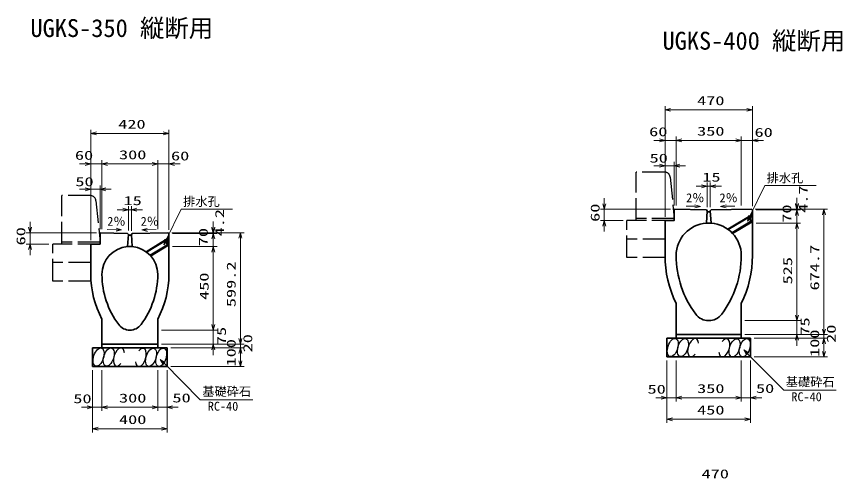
# Model space of a CAD drawing. Units: millimetres on the paper. Extents: x 15 to 1219, y 6 to 859.
# Drawn here: x 607.8 to 829.8, y 493.1 to 617.3 of the extents above; entities that cross this region are included whole.
import ezdxf
from ezdxf.enums import TextEntityAlignment as Align

# ---------------------------------------------------------------- set-up
doc = ezdxf.new("R2010")
doc.units = ezdxf.units.MM
doc.linetypes.add('DASHED', pattern=[7.5, 6, -1.5])
for name, color, linetype, lineweight in [('D-STR-DIM（寸法）', 7, 'Continuous', 13), ('D-STR-HTXT(基礎砕石-旗)', 7, 'Continuous', 13), ('D-STR-HTXT（WS-旗）', 7, 'Continuous', 13), ('D-STR-STRF(グリ)', 7, 'Continuous', 25), ('D-STR-STRF(歩車)', 7, 'DASHED', 25), ('D-STR（構造物WS）', 1, 'Continuous', 35), ('D-STR（構造物）', 1, 'Continuous', 35)]:
    doc.layers.add(name, color=color, linetype=linetype, lineweight=lineweight)
doc.layers.add('D-STR-TXT(文字)', color=7, linetype='Continuous')
doc.styles.add('ＭＳ ゴシック', font='')
doc.styles.get('ＭＳ ゴシック').set_extended_font_data('MS Gothic')

# ---------------------------------------------------------------- blocks, each defined once
blk = doc.blocks.new('_Open30')
at = {"color": 7, "linetype": 'Continuous', "lineweight": 13}
for p, q in [((-1, 0.2679), (0, 0)), ((0, 0), (-1, -0.2679)), ((0, 0), (-1, 0))]:
    blk.add_line(p, q, dxfattribs=at)

msp = doc.modelspace()

# ---------------------------------------------------------------- linework, layer by layer
at = {"layer": 'D-STR-DIM（寸法）'}
for p, q in [((782.137, 585.025), (782.137, 593.234)), ((805.637, 585.025), (805.637, 593.234)), ((783.637, 592.234), (804.137, 592.234)), ((627.761, 578.692), (627.761, 586.901)), ((648.761, 578.692), (648.761, 586.901)), ((629.261, 585.901), (647.261, 585.901)), ((780.637, 584.025), (779.137, 584.025)), ((782.137, 563.493), (782.137, 585.025)), ((782.137, 584.025), (785.137, 584.025)), ((785.137, 566.483), (785.137, 585.025)), ((785.137, 566.483), (785.137, 585.025)), ((786.637, 584.025), (788.137, 584.025)), ((786.637, 584.025), (801.137, 584.025)), ((801.137, 584.025), (799.637, 584.025)), ((802.637, 566.488), (802.637, 585.025)), ((802.637, 566.488), (802.637, 585.025)), ((802.637, 584.025), (805.637, 584.025)), ((805.637, 566.293), (805.637, 585.025)), ((807.137, 584.025), (808.637, 584.025)), ((626.261, 577.692), (624.761, 577.692)), ((627.761, 557.16), (627.761, 578.692)), ((627.761, 577.692), (630.761, 577.692)), ((630.761, 560.15), (630.761, 578.692)), ((630.761, 560.15), (630.761, 578.692)), ((632.261, 577.692), (633.761, 577.692)), ((632.261, 577.692), (644.261, 577.692)), ((644.261, 577.692), (642.761, 577.692)), ((645.761, 560.155), (645.761, 578.692)), ((645.761, 560.155), (645.761, 578.692)), ((645.761, 577.692), (648.761, 577.692)), ((648.761, 559.96), (648.761, 578.692)), ((650.261, 577.692), (651.761, 577.692)), ((782.137, 563.493), (782.137, 578.215)), ((784.637, 566.493), (784.637, 578.215)), ((780.637, 577.215), (779.137, 577.215)), ((782.137, 577.215), (784.637, 577.215)), ((786.137, 577.215), (787.637, 577.215)), ((626.261, 570.883), (624.761, 570.883)), ((627.761, 557.16), (627.761, 571.883)), ((627.761, 570.883), (630.261, 570.883)), ((630.261, 560.16), (630.261, 571.883)), ((631.761, 570.883), (633.261, 570.883)), ((791.988, 571.676), (790.488, 571.676)), ((793.488, 566.082), (793.488, 572.676)), ((793.488, 571.676), (794.279, 571.676)), ((794.279, 566.066), (794.279, 572.676)), ((795.779, 571.676), (797.279, 571.676)), ((765.802, 566.993), (765.802, 568.493)), ((817.579, 567.038), (817.579, 568.538)), ((637.88, 559.76), (637.88, 566.353)), ((638.671, 559.744), (638.671, 566.353)), ((787.796, 566.359), (790.158, 566.312)), ((800.926, 566.341), (798.564, 566.294)), ((817.579, 566.82), (817.579, 568.32)), ((636.38, 565.353), (634.88, 565.353)), ((637.88, 565.353), (638.671, 565.353)), ((640.171, 565.353), (641.671, 565.353)), ((783.637, 565.493), (764.802, 565.493)), ((765.802, 562.493), (765.802, 565.493)), ((806.387, 565.538), (825.839, 565.538)), ((806.387, 565.538), (818.579, 565.538)), ((806.608, 565.32), (818.579, 565.32)), ((806.608, 565.32), (818.579, 565.32)), ((817.579, 565.32), (817.579, 565.538)), ((817.579, 561.808), (817.579, 565.32)), ((824.839, 533.308), (824.839, 564.038)), ((611.427, 560.66), (611.427, 562.16)), ((660.703, 560.705), (660.703, 562.205)), ((660.703, 560.513), (660.703, 562.013)), ((770.887, 562.493), (764.802, 562.493)), ((806.637, 561.808), (818.579, 561.808)), ((806.637, 561.808), (818.579, 561.808)), ((817.579, 563.82), (817.579, 562.32)), ((632.188, 560.036), (634.55, 559.989)), ((645.318, 560.019), (642.956, 559.971)), ((765.802, 560.993), (765.802, 559.493)), ((817.579, 537.058), (817.579, 560.308)), ((817.579, 560.308), (817.579, 558.808)), ((629.261, 559.16), (610.427, 559.16)), ((611.427, 556.16), (611.427, 559.16)), ((649.511, 559.205), (661.703, 559.205)), ((649.708, 559.013), (661.703, 559.013)), ((649.708, 559.013), (661.703, 559.013)), ((650.511, 559.205), (668.964, 559.205)), ((660.703, 559.013), (660.703, 559.205)), ((660.703, 555.5), (660.703, 559.013)), ((660.703, 557.513), (660.703, 556.013)), ((667.964, 530.75), (667.964, 557.705)), ((616.511, 556.16), (610.427, 556.16)), ((649.761, 555.5), (661.703, 555.5)), ((649.761, 555.5), (661.703, 555.5)), ((611.427, 554.66), (611.427, 553.16)), ((660.703, 534.5), (660.703, 554)), ((660.703, 554), (660.703, 552.5)), ((817.579, 537.058), (817.579, 538.558)), ((660.703, 534.5), (660.703, 536)), ((803.637, 535.558), (818.579, 535.558)), ((803.637, 535.558), (818.579, 535.558)), ((817.579, 531.808), (817.579, 535.558)), ((646.761, 533), (661.703, 533)), ((646.761, 533), (661.703, 533)), ((660.703, 529.25), (660.703, 533)), ((824.839, 533.308), (824.839, 534.808)), ((667.964, 530.75), (667.964, 532.25)), ((803.637, 531.808), (825.839, 531.808)), ((803.637, 531.808), (818.579, 531.808)), ((803.637, 531.808), (825.839, 531.808)), ((806.137, 530.808), (825.839, 530.808)), ((806.137, 530.808), (825.839, 530.808)), ((824.839, 530.808), (824.839, 531.808)), ((646.761, 529.25), (668.964, 529.25)), ((646.761, 529.25), (661.703, 529.25)), ((646.761, 529.25), (668.964, 529.25)), ((667.964, 528.25), (667.964, 529.25)), ((817.579, 530.308), (817.579, 528.808)), ((824.839, 527.308), (824.839, 529.308)), ((824.839, 529.308), (824.839, 527.808)), ((649.261, 528.25), (668.964, 528.25)), ((649.261, 528.25), (668.964, 528.25)), ((660.703, 527.75), (660.703, 526.25)), ((667.964, 524.75), (667.964, 526.75)), ((667.964, 526.75), (667.964, 525.25)), ((782.637, 524.808), (782.637, 513.841)), ((785.137, 524.808), (785.137, 513.841)), ((785.137, 524.808), (785.137, 513.841)), ((802.637, 524.808), (802.637, 513.841)), ((802.637, 524.808), (802.637, 513.841)), ((805.137, 524.808), (805.137, 513.841)), ((806.137, 525.808), (825.839, 525.808)), ((628.261, 522.25), (628.261, 511.283)), ((630.761, 522.25), (630.761, 511.283)), ((630.761, 522.25), (630.761, 511.283)), ((645.761, 522.25), (645.761, 511.283)), ((645.761, 522.25), (645.761, 511.283)), ((648.261, 522.25), (648.261, 511.283)), ((649.261, 523.25), (668.964, 523.25)), ((781.137, 514.841), (779.637, 514.841)), ((782.637, 514.841), (785.137, 514.841)), ((782.637, 513.841), (782.637, 508.067)), ((786.637, 514.841), (788.137, 514.841)), ((786.637, 514.841), (801.137, 514.841)), ((801.137, 514.841), (799.637, 514.841)), ((802.637, 514.841), (805.137, 514.841)), ((805.137, 513.841), (805.137, 508.067)), ((806.637, 514.841), (808.137, 514.841)), ((626.761, 512.283), (625.261, 512.283)), ((628.261, 512.283), (630.761, 512.283)), ((628.261, 511.283), (628.261, 505.51)), ((632.261, 512.283), (633.761, 512.283)), ((632.261, 512.283), (644.261, 512.283)), ((644.261, 512.283), (642.761, 512.283)), ((645.761, 512.283), (648.261, 512.283)), ((648.261, 511.283), (648.261, 505.51)), ((649.761, 512.283), (651.261, 512.283)), ((784.137, 509.067), (803.637, 509.067)), ((629.761, 506.51), (646.761, 506.51))]:
    msp.add_line(p, q, dxfattribs=at)
at = {"layer": 'D-STR-HTXT(基礎砕石-旗)'}
for points in [[(828.18, 516.835), (814.077, 516.835), (804.354, 526.652)], [(671.305, 514.277), (657.201, 514.277), (647.478, 524.094)]]:
    msp.add_lwpolyline(points, dxfattribs=at)
at = {"layer": 'D-STR-HTXT（WS-旗）'}
for points in [[(822.763, 571.848), (808.975, 571.848), (804.934, 563.637)], [(665.888, 565.515), (652.1, 565.515), (648.059, 557.304)]]:
    msp.add_lwpolyline(points, dxfattribs=at)
at = {"layer": 'D-STR-STRF(グリ)'}
for centre, major_axis in [((784.231, 528.331), (0.79, 2.421)), ((786.952, 528.331), (0.79, 2.421)), ((800.841, 528.25), (-0.771, -2.427)), ((803.562, 528.272), (-0.771, -2.427)), ((629.856, 525.773), (0.79, 2.421)), ((632.577, 525.773), (0.79, 2.421)), ((643.965, 525.693), (-0.771, -2.427)), ((646.687, 525.714), (-0.771, -2.427))]:
    msp.add_ellipse(centre, major_axis=major_axis, ratio=0.5139, dxfattribs=at)
for centre, major_axis in [((789.693, 528.331), (0.79, 2.421)), ((798.1, 528.229), (-0.771, -2.427)), ((635.318, 525.773), (0.79, 2.421)), ((641.225, 525.671), (-0.771, -2.427))]:
    msp.add_ellipse(centre, major_axis=major_axis, ratio=0.5139, start_param=5.3575563, end_param=10.3750652, dxfattribs=at)
at = {"layer": 'D-STR-STRF(歩車)'}
for p, q in [((774.387, 562.493), (774.387, 575.493)), ((782.029, 575.493), (774.387, 575.493)), ((783.522, 574.142), (784.637, 562.993)), ((620.011, 556.16), (620.011, 569.16)), ((627.654, 569.16), (620.011, 569.16)), ((629.146, 567.809), (630.261, 556.66)), ((784.637, 562.493), (771.887, 562.493)), ((771.887, 552.493), (771.887, 562.493)), ((784.637, 562.993), (774.387, 562.993)), ((782.137, 552.493), (782.137, 562.493)), ((782.137, 557.493), (771.887, 557.493)), ((630.261, 556.16), (617.511, 556.16)), ((617.511, 546.16), (617.511, 556.16)), ((630.261, 556.66), (620.011, 556.66)), ((627.761, 546.16), (627.761, 556.16)), ((627.761, 551.16), (617.511, 551.16)), ((782.137, 552.493), (771.887, 552.493)), ((627.761, 546.16), (617.511, 546.16))]:
    msp.add_line(p, q, dxfattribs=at)
for centre in [(782.029, 573.993), (627.654, 567.66)]:
    msp.add_arc(centre, 1.5, 5.71077, 89.99998, dxfattribs=at)
at = {"layer": 'D-STR（構造物WS）'}
for p, q in [((799.015, 560.148), (805.479, 564.026)), ((805.314, 564.19), (805.562, 563.943)), ((799.146, 560.051), (805.062, 563.601)), ((800.133, 559.186), (805.562, 562.443)), ((805.562, 562.143), (800.314, 558.995)), ((805.562, 563.943), (805.062, 563.643)), ((805.062, 563.643), (805.062, 562.443)), ((805.062, 562.443), (805.562, 562.443)), ((805.562, 562.143), (805.258, 561.968)), ((805.258, 561.96), (805.562, 562.135)), ((805.562, 563.943), (805.562, 562.143)), ((648.603, 557.693), (642.62, 554.104)), ((648.186, 557.31), (648.686, 557.61)), ((648.686, 557.61), (648.439, 557.858)), ((648.686, 555.81), (648.686, 557.61)), ((642.752, 554.007), (648.186, 557.268)), ((648.686, 556.11), (643.728, 553.135)), ((643.856, 552.921), (648.686, 555.819)), ((648.186, 556.11), (648.186, 557.31)), ((648.686, 556.11), (648.186, 556.11)), ((648.383, 555.635), (648.686, 555.81))]:
    msp.add_line(p, q, dxfattribs=at)
at = {"layer": 'D-STR（構造物）'}
for p, q in [((793.262, 565.32), (784.637, 565.493)), ((793.494, 565.066), (793.262, 565.32)), ((793.494, 565.066), (793.262, 561.786)), ((793.739, 564.816), (793.884, 564.816)), ((794.029, 564.816), (793.884, 564.816)), ((794.279, 565.066), (794.512, 561.786)), ((805.637, 565.293), (805.637, 553.058)), ((782.137, 562.493), (782.137, 553.058)), ((637.65, 559.012), (630.261, 559.16)), ((637.88, 558.76), (637.636, 555.474)), ((637.88, 558.76), (637.65, 559.012)), ((638.13, 558.51), (638.261, 558.51)), ((638.42, 558.51), (638.261, 558.51)), ((638.9, 559.013), (638.67, 558.76)), ((638.67, 558.76), (638.919, 555.471)), ((638.9, 559.013), (648.511, 559.205)), ((648.511, 559.205), (648.761, 558.96)), ((648.761, 548.024), (648.761, 558.96)), ((627.761, 556.16), (627.761, 548)), ((785.137, 530.808), (785.137, 540.154)), ((802.637, 530.808), (802.637, 540.154)), ((630.761, 528.25), (630.761, 536)), ((645.761, 528.25), (645.761, 536)), ((782.637, 530.808), (805.137, 530.808)), ((782.637, 525.808), (782.637, 530.808)), ((785.137, 531.808), (802.637, 531.808)), ((805.137, 525.808), (805.137, 530.808)), ((630.761, 529.25), (645.761, 529.25)), ((628.261, 528.25), (648.261, 528.25)), ((628.261, 523.25), (628.261, 528.25)), ((648.261, 523.25), (648.261, 528.25)), ((782.637, 525.808), (805.137, 525.808)), ((628.261, 523.25), (648.261, 523.25))]:
    msp.add_line(p, q, dxfattribs=at)
for points in [[(784.637, 565.493), (784.637, 562.493), (782.137, 562.493)], [(794.279, 565.066), (794.512, 565.32), (805.387, 565.538), (805.637, 565.293)], [(630.261, 559.16), (630.261, 556.16), (627.761, 556.16)]]:
    msp.add_lwpolyline(points, dxfattribs=at)
for centre, radius, start, end in [((793.739, 565.066), 0.25, 180, 270), ((794.029, 565.066), 0.25, 270, 0), ((793.887, 553.058), 8.75, 94.09604, 180), ((793.886, 553.057), 8.751, 0.0017, 85.89996), ((638.13, 558.76), 0.25, 180, 270), ((638.42, 558.76), 0.25, 270, 0), ((638.261, 548), 7.5, 94.78021, 180), ((638.261, 548), 7.5, 0.1851, 84.9722), ((811.387, 553.058), 29.25, 180, 206.17693), ((811.387, 553.058), 26.25, 180, 216.86989), ((776.387, 553.058), 26.25, 323.13008, 0), ((776.387, 553.058), 29.25, 333.82303, 0), ((653.261, 548), 25.5, 180, 208.07251), ((653.261, 548), 22.5, 180, 216.8699), ((623.261, 548), 22.5, 323.1301, 0), ((623.261, 548), 25.5, 331.92744, 0), ((793.887, 539.933), 4.375, 216.86987, 323.13008), ((638.261, 536.75), 3.75, 216.8699, 323.1301)]:
    msp.add_arc(centre, radius, start, end, dxfattribs=at)
at = {"layer": 'D-STR（構造物）', "linetype": 'DASHED'}
for centre, radius, start, end in [((793.887, 553.048), 8.76, 85.9087, 94.0913), ((638.263, 547.983), 7.516, 84.99431, 94.78232)]:
    msp.add_arc(centre, radius, start, end, dxfattribs=at)

# ---------------------------------------------------------------- block references
at = {"layer": 'D-STR-DIM（寸法）', "xscale": 1.5, "yscale": 1.5}
for p, rotation in [((782.137, 592.234), 180), ((627.761, 585.901), 180), ((785.137, 584.025), 180), ((785.137, 584.025), 180), ((805.637, 584.025), 180), ((630.761, 577.692), 180), ((630.761, 577.692), 180), ((648.761, 577.692), 180), ((784.637, 577.215), 180), ((630.261, 570.883), 180), ((794.279, 571.676), 180), ((765.802, 565.493), 270), ((791.657, 566.282), 358.85424), ((797.065, 566.264), 181.14576), ((817.579, 565.538), 270), ((817.579, 565.32), 270), ((638.671, 565.353), 180), ((817.579, 565.32), 90), ((824.839, 565.538), 90), ((765.802, 562.493), 90), ((817.579, 561.808), 90), ((817.579, 561.808), 90), ((611.427, 559.16), 270), ((636.049, 559.959), 358.85424), ((641.456, 559.941), 181.14576), ((660.703, 559.205), 270), ((660.703, 559.013), 270), ((660.703, 559.013), 90), ((667.964, 559.205), 90), ((611.427, 556.16), 90), ((660.703, 555.5), 90), ((660.703, 555.5), 90), ((817.579, 535.558), 270), ((817.579, 535.558), 270), ((660.703, 533), 270), ((660.703, 533), 270), ((824.839, 531.808), 270), ((824.839, 531.808), 270), ((667.964, 529.25), 270), ((667.964, 529.25), 270), ((817.579, 531.808), 90), ((824.839, 530.808), 90), ((824.839, 530.808), 90), ((660.703, 529.25), 90), ((667.964, 528.25), 90), ((667.964, 528.25), 90), ((824.839, 525.808), 270), ((667.964, 523.25), 270), ((785.137, 514.841), 180), ((785.137, 514.841), 180), ((805.137, 514.841), 180), ((630.761, 512.283), 180), ((630.761, 512.283), 180), ((648.261, 512.283), 180), ((782.637, 509.067), 180), ((628.261, 506.51), 180)]:
    msp.add_blockref('_Open30', p, dxfattribs=dict(at, rotation=rotation))
for p in [(805.637, 592.234), (648.761, 585.901), (782.137, 584.025), (802.637, 584.025), (802.637, 584.025), (627.761, 577.692), (645.761, 577.692), (645.761, 577.692), (782.137, 577.215), (627.761, 570.883), (793.488, 571.676), (637.88, 565.353), (782.637, 514.841), (802.637, 514.841), (802.637, 514.841), (628.261, 512.283), (645.761, 512.283), (645.761, 512.283), (805.137, 509.067), (648.261, 506.51)]:
    msp.add_blockref('_Open30', p, dxfattribs=at)
at = {"layer": 'D-STR-HTXT(基礎砕石-旗)', "xscale": 1.5, "yscale": 1.5, "rotation": 134.72505}
for p in [(803.298, 527.717), (646.423, 525.16)]:
    msp.add_blockref('_Open30', p, dxfattribs=at)
at = {"layer": 'D-STR-HTXT（WS-旗）', "xscale": 1.5, "yscale": 1.5, "rotation": 243.798}
for p in [(804.272, 562.291), (647.397, 555.958)]:
    msp.add_blockref('_Open30', p, dxfattribs=at)

# ---------------------------------------------------------------- texts
at = {"layer": 'D-STR-DIM（寸法）', "style": 'ＭＳ ゴシック', "width": 1.5}
for s, p in [('470', (790.762, 592.771)), ('420', (635.136, 586.438)), ('60', (777.872, 584.419)), ('350', (790.762, 584.563)), ('60', (806.206, 584.248)), ('60', (623.497, 578.086)), ('300', (635.345, 578.23)), ('60', (649.331, 577.916)), ('50', (777.986, 577.318)), ('15', (792.17, 572.213)), ('50', (623.61, 570.985)), ('15', (636.562, 565.891)), ('50', (777.439, 515.208)), ('350', (790.762, 515.378)), ('50', (806.588, 515.415)), ('50', (623.064, 512.65)), ('300', (635.344, 512.82)), ('50', (649.713, 512.858)), ('450', (790.762, 509.605)), ('400', (635.344, 507.047)), ('470', (791.961, 492.448))]:
    msp.add_text(s, height=2.405, dxfattribs=at).set_placement(p, align=Align.BOTTOM_LEFT)
for s, p in [('4.7', (821.192, 564.56)), ('60', (765.265, 562.118)), ('70', (816.813, 561.883)), ('4.2', (664.316, 558.214)), ('60', (610.889, 555.785)), ('70', (659.937, 555.575)), ('674.7', (824.302, 543.673)), ('599.2', (667.426, 539.19)), ('525', (817.041, 545.303)), ('450', (660.166, 541.125)), ('75', (821.687, 531.55)), ('75', (664.812, 528.992)), ('20', (828.754, 529.589)), ('20', (671.878, 527.032)), ('100', (824.302, 525.808)), ('100', (667.426, 523.25))]:
    msp.add_text(s, height=2.405, rotation=90, dxfattribs=at).set_placement(p, align=Align.BOTTOM_LEFT)
at = {"layer": 'D-STR-DIM（寸法）', "style": 'ＭＳ ゴシック'}
for rotation, p in [(0.01, (787.804, 566.657)), (359.99, (796.781, 566.653)), (0.01, (632.195, 560.334)), (359.99, (641.173, 560.331))]:
    msp.add_text('2％', height=2.405, rotation=rotation, dxfattribs=at).set_placement(p, align=Align.BOTTOM_LEFT)
at = {"layer": 'D-STR-HTXT(基礎砕石-旗)', "style": 'ＭＳ ゴシック'}
for s, p in [('基礎砕石', (814.612, 517.169)), ('基礎砕石', (657.737, 514.611)), ('RC-40', (816.1, 513.184)), ('RC-40', (659.225, 510.626))]:
    msp.add_text(s, height=2.405, dxfattribs=at).set_placement(p, align=Align.BOTTOM_LEFT)
at = {"layer": 'D-STR-HTXT（WS-旗）', "style": 'ＭＳ ゴシック'}
for p in [(809.456, 572), (652.58, 565.667)]:
    msp.add_text('排水孔', height=2.405, dxfattribs=at).set_placement(p, align=Align.BOTTOM_LEFT)
at = {"layer": 'D-STR-TXT(文字)', "style": 'ＭＳ ゴシック'}
for s, p in [('UGKS-350 縦断用', (611.523, 610.363)), ('UGKS-400 縦断用', (781.447, 606.959))]:
    msp.add_text(s, height=4.811, dxfattribs=at).set_placement(p, align=Align.BOTTOM_LEFT)

doc.saveas('drawing.dxf')
